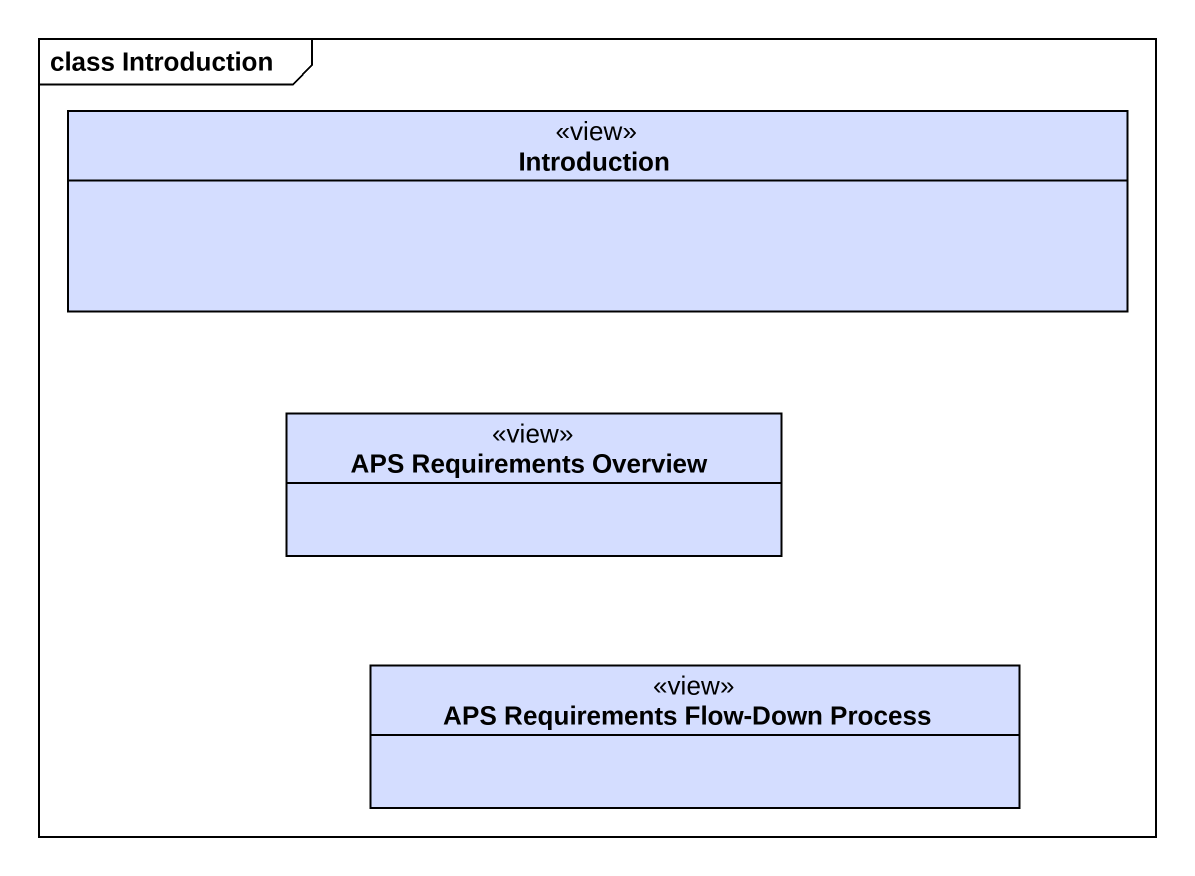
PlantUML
@startuml
mainframe class Introduction
hide circle
hide empty members
class Introduction <<view>> #D4DDFF
class "APS Requirements Overview" as APS_Requirements_Overview <<view>> #D4DDFF
class "APS Requirements Flow-Down Process" as APS_Requirements_Flow_Down <<view>> #D4DDFF
@enduml
